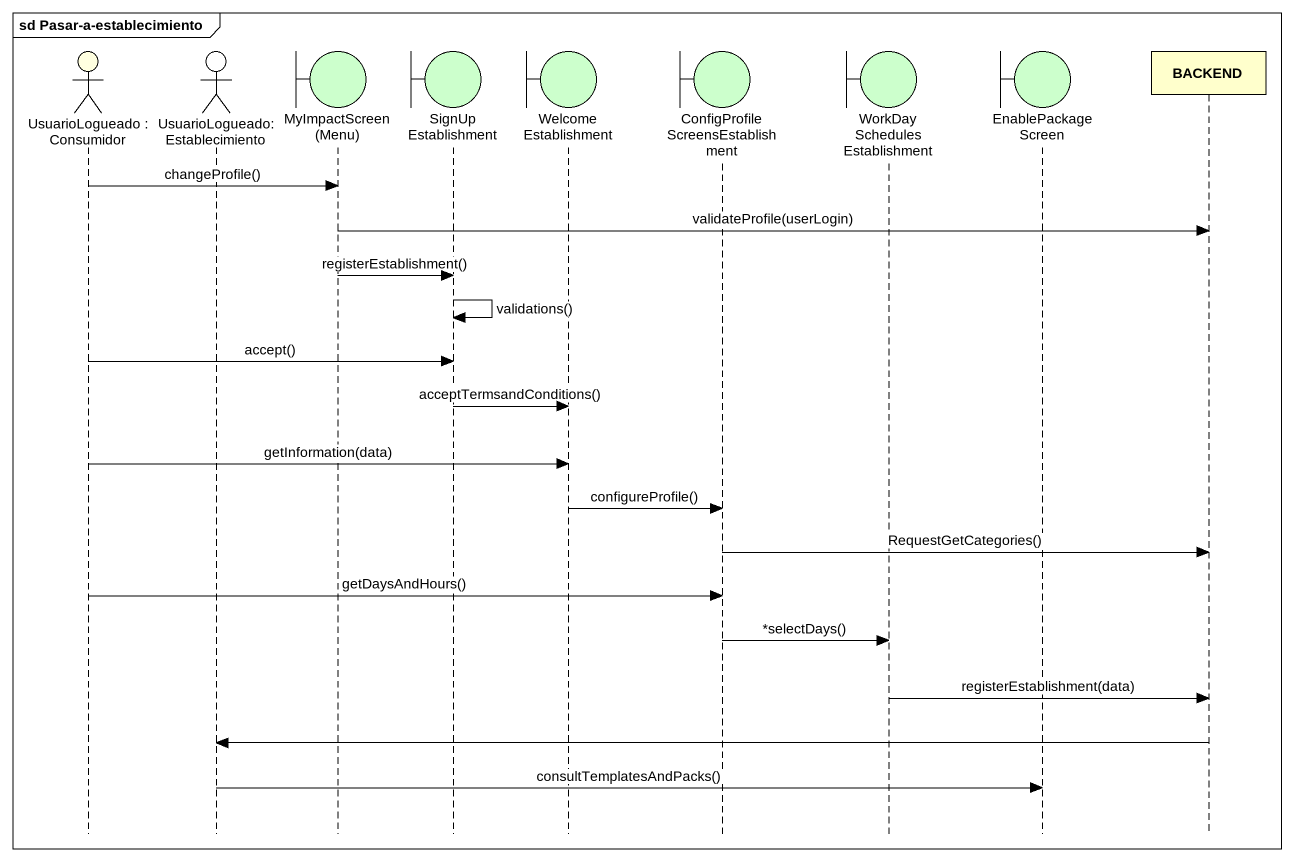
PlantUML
@startuml
mainframe sd Pasar-a-establecimiento
hide footbox
actor "UsuarioLogueado : Consumidor" as UsuarioLogueado_Consumidor #FFFFE0
actor "UsuarioLogueado: Establecimiento" as UsuarioLogueado
boundary "MyImpactScreen (Menu)" as MyImpactScreen_Menu #CCFFCC
boundary "SignUp Establishment" as SignUp_Establishment #CCFFCC
boundary "Welcome Establishment" as Welcome_Establishment #CCFFCC
boundary "ConfigProfile ScreensEstablishment" as ConfigProfile #CCFFCC
boundary "WorkDaySchedules Establishment" as WorkDaySchedules #CCFFCC
boundary "EnablePackage Screen" as EnablePackage_Screen #CCFFCC
participant BACKEND

UsuarioLogueado_Consumidor -> MyImpactScreen_Menu : changeProfile()
MyImpactScreen_Menu -> BACKEND : validateProfile(userLogin)
MyImpactScreen_Menu -> SignUp_Establishment : registerEstablishment()
SignUp_Establishment -> SignUp_Establishment : validations()
UsuarioLogueado_Consumidor -> SignUp_Establishment : accept()
SignUp_Establishment -> Welcome_Establishment : acceptTermsandConditions()
UsuarioLogueado_Consumidor -> Welcome_Establishment : getInformation(data)
Welcome_Establishment -> ConfigProfile : configureProfile()
ConfigProfile -> BACKEND : RequestGetCategories()
UsuarioLogueado_Consumidor -> ConfigProfile : getDaysAndHours()
ConfigProfile -> WorkDaySchedules : *selectDays()
WorkDaySchedules -> BACKEND : registerEstablishment(data)
BACKEND -> UsuarioLogueado
UsuarioLogueado -> EnablePackage_Screen : consultTemplatesAndPacks()
@enduml
